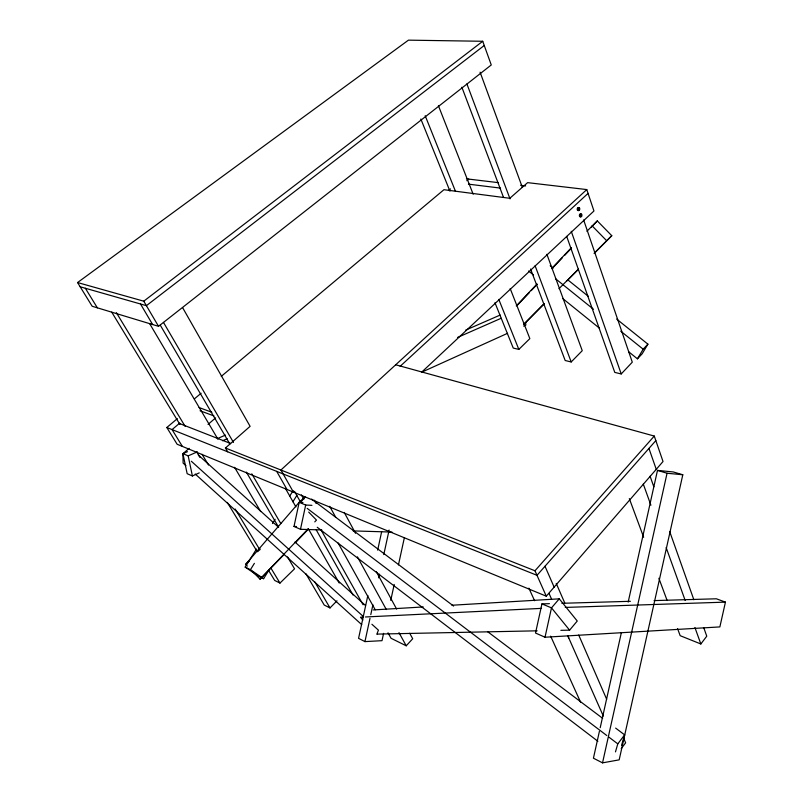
<?xml version="1.0" encoding="UTF-8"?>
<svg xmlns="http://www.w3.org/2000/svg" width="803" height="803" viewBox="0 0 803 803"><rect width="100%" height="100%" fill="white"/><g stroke="black" fill="none" stroke-linecap="round" stroke-linejoin="round"><path stroke-width="1.2" d="M577.738 208.86L577.759 209.432M321.792 529.95L300.483 529.297L294.008 526.437L299.188 502.317L304.939 496.876M300.483 529.297L305.682 505.037L299.188 502.317L245.628 564.358L247.324 566.105M367.854 595.455L358.57 638.345L364.943 641.607L382.007 640.674L383.603 633.346M377.671 550.115L381.646 531.727M364.943 641.607L369.992 618.31M370.785 614.636L372.913 604.83M378.755 577.869L379.548 574.185M383.794 554.582L389.104 530.06M390.76 600.353L394.213 584.464M398.449 564.921L404.29 538.03M549.423 603.665L541.945 603.886L535.521 633.035L545.016 637.221L719.869 626.912L725.44 602.13L716.366 598.787L654.074 600.604M545.016 637.221L551.49 607.881L559.259 598.837L577.247 621.03L569.598 630.154L560.865 630.335M599.399 731.372L593.427 758.203L602.531 762.85L619.173 759.859L682.801 474.774L673.275 471.953L657.486 470.387L628.177 602.099M600.212 727.719L621.381 632.593M602.531 762.85L667.062 473.238L682.801 474.774M615.479 751.879L617.788 743.859L624.644 734.886L615.64 728.1M621.572 745.304L624.644 734.886M376.858 634.219L378.424 630.144L371.909 624.262M628.689 351.774L637.431 358.831L643.153 349.195L647.911 344.156L616.634 319.052M647.911 344.156L642.149 353.822L637.431 358.831M256.498 549.041L245.176 567.099L258.365 576.072L263.605 578.692L268.895 570.17M245.176 567.099L250.416 569.708L254.39 563.345M292.884 501.775L296.859 495.401M272.488 523.546L275.148 519.29M289.803 495.923L293.135 490.603M621.221 748.637L625.637 742.825L623.64 738.238M677.571 628.659L680.181 635.685L700.838 643.976L706.76 636.187L703.85 627.956M580.147 214.692L580.208 216.057M257.703 551.721L260.142 548.911M300.884 501.905L304.959 497.208M177.363 418.634L166.813 427.497L177.132 444.25L546.291 596.187L663.027 461.514L654.274 436.059L395.698 364.783M655.84 440.606L537.006 575.319L166.813 427.497M546.291 596.187L534.979 570.772L654.274 436.059M388.01 632.794L391.051 638.275L406.218 645.803L412.702 638.746L409.721 633.256M566.697 236.393L614.777 372.401L621.221 373.947L632.292 362.183L583.64 219.952M516.249 305.933L536.936 284.081M551.581 268.603L571.405 247.665M586.913 231.274L597.291 220.895L611.776 235.701L594.21 253.407M517.483 305.14L529.498 292.453M531.215 290.646L537.227 284.302M552.665 268.001L562.11 258.034M564.68 255.324L571.545 248.077M591.279 227.239L597.291 220.895M252.413 571.335L260.052 579.194L307.93 529.047M314.766 521.88L316.482 520.093L308.693 512.093M284.372 554.261L260.052 579.194M295.524 542.607L308.382 529.157M305.863 573.713L324.231 605.06L330.003 607.931L336.969 600.835M530.592 269.025L565.182 360.517L571.194 361.962L582.255 350.68L546.903 254.32M523.697 324.312L543.982 303.845M558.978 288.719L578.391 269.135M594.27 253.126L611.776 235.701M524.831 323.358L544.153 303.875M566.988 280.859L578.401 269.346M268.834 570.823L274.676 580.439L279.976 583.078L294.54 568.825L287.524 556.941M494.959 302.731L513.247 348.07L518.828 349.405L529.85 338.625L510.186 288.548M245.628 564.358L249.613 560.574M421.695 372.12L593.959 210.978L586.782 189.578L527.621 182.642L509.805 198.291L443.939 189.709L221.267 376.356M400.145 366.309L588.067 193.382M586.782 189.578L280.92 470.016L293.416 492.109M227.671 451.798L225.432 448.004L250.104 426.333L182.622 307.659M185.905 465.61L183.114 463.09L182.933 453.675L189.137 448.335M208.037 424.406L215.646 417.881M179.721 423.131L172.063 429.595L182.381 446.408M466.804 180.715L468.721 179.099M448.606 190.512L450.523 188.896M194.386 398.88L201.111 393.249M158.512 326.319L491.265 64.953L482.733 41.274L408.446 40.15L77.56 282.546L92.164 306.254L158.512 326.319L143.767 301.185L77.56 282.546M484.249 45.49L146.397 305.672L80.159 286.771M143.767 301.185L482.733 41.274M187.531 451.667L182.933 453.675L187.159 473.69L192.399 475.978L199.254 472.877M421.936 372.08L507.576 333.305M523.566 326.068L525.855 325.034L525.604 322.625M182.933 453.675L188.183 455.873L197.357 451.848M222.582 440.757L227.169 438.739M457.61 337.421L501.182 318.269M217.412 438.609L225.462 435.096M465.67 330.123L500.149 315.057M373.335 609.929L423.241 606.948M451.948 605.241L559.259 598.837M362.956 617.095L360.457 617.226L362.856 620.046M365.445 616.975L541.503 608.373M565.262 607.429L725.44 602.13M561.879 603.304L630.405 601.296M377.33 634.099L537.137 630.817M353.139 530.903L391.994 532.078M294.008 526.437L296.518 526.527M305.682 505.037L311.935 505.338M299.188 502.317L302.932 502.507M466.423 178.828L498.402 182.652M520.655 185.322L525.604 185.915M468.41 184.148L500.55 188.113M657.486 470.387L667.062 473.238M199.064 407.553L211.831 412.25M200.067 410.775L213.989 415.934M179.33 423.452L230.642 443.497M225.432 448.004L534.979 570.772M541.945 603.886L551.49 607.881L569.598 630.154M250.416 569.708L263.605 578.692M311.594 499.095L453.615 606.064M487.622 631.68L602.641 718.314M307.178 508.369L606.797 735.528M608.794 737.044L617.788 743.859M317.225 527.27L597.894 741.269M550.185 265.713L553.116 268.072M567.771 279.835L588.298 296.307M555.495 278.691L593.477 309.245M620.749 331.177L643.153 349.195M528.605 271.012L533.463 274.927M562.612 298.455L599.54 328.256M198.381 455.09L278.25 526.979M294.972 542.025L365.556 605.562M191.315 461.243L363.538 616.704M195.209 474.021L361.721 624.654M592.082 225.814L606.626 240.669M85.349 288.257L97.354 307.83M111.727 312.136L179.892 424.375M196.775 452.169L200.017 457.509M227.289 502.407L257.151 551.581M116.345 312.628L185.172 426.393M202.055 454.297L208.549 465.027M235.169 509.022L259.851 549.804M270.892 568.052L279.976 583.078M149.649 323.639L217.954 439.211M234.546 467.296L260.714 511.581M140.515 303.996L152.63 324.542M160.229 325.095L229.879 443.999M246.34 472.104L278.641 527.24M163.471 322.394L233.492 442.453M251.781 473.82L280.799 523.576M314.866 581.974L330.003 607.931M285.376 488.354L295.895 506.864M308.272 528.635L339.227 583.058M276.704 471.381L286.982 489.459M294.52 491.396L300.673 502.307M316.061 529.578L352.999 595.033M301.386 494.899L303.835 499.245M320.929 529.709L363.076 604.759M314.334 500.199L316.161 503.491M338.083 542.938L375.222 609.778M329.702 506.332L335.724 517.313M357.415 556.85L386.333 609.567M398.981 632.623L406.218 645.803M344.226 512.424L355.538 533.292M376.376 571.746L396.622 609.086M528.896 588.167L534.587 600.734M550.657 636.157L580.699 702.424M549.041 593.427L551.571 599.148M567.801 635.815L603.294 716.025M544.996 566.256L554.14 587.144M556.238 583.42L564.73 602.912M578.712 635.022L606.666 699.252M567.811 635.745L568.775 638.024M420.852 119.035L449.931 191.114M425.188 115.722L455.472 191.295M498.793 299.419L518.828 349.405M438.418 105.705L473.168 194.216M461.866 87.216L503.541 197.468M466.894 83.893L510.025 198.873M535.109 265.753L571.194 361.962M629.321 498.603L643.665 537.267M658.882 578.28L667.142 600.534M480.084 72.18L522.331 187.34M643.293 484.068L650.912 505.228M666.149 547.566L685.19 600.473M694.916 627.514L700.838 643.976M650.099 476.249L653.843 486.829M669.682 531.516L693.842 599.731M571.254 231.294L621.221 373.947M648.944 448.425L656.252 469.333M188.183 455.873L192.399 475.978M581.302 215.626A1.516 0.974 -81.7 0 1 579.746 216.599A1.516 0.974 -81.7 0 1 579.856 214.14A1.516 0.974 -81.7 0 1 581.332 214.843M578.853 210.025A1.516 0.974 -81.9 0 1 577.357 209.944A1.516 0.974 -81.9 0 1 577.849 207.686A1.516 0.974 -81.9 0 1 579.174 208.549M581.583 216.398A1.516 0.974 -81.7 0 0 581.262 213.919A1.516 0.974 -81.7 0 0 579.967 215.866A1.516 0.974 -81.7 0 0 581.583 216.398M579.425 210.095A1.516 0.974 -81.9 0 0 579.104 207.616A1.516 0.974 -81.9 0 0 577.799 209.563A1.516 0.974 -81.9 0 0 579.425 210.095"/></g></svg>
